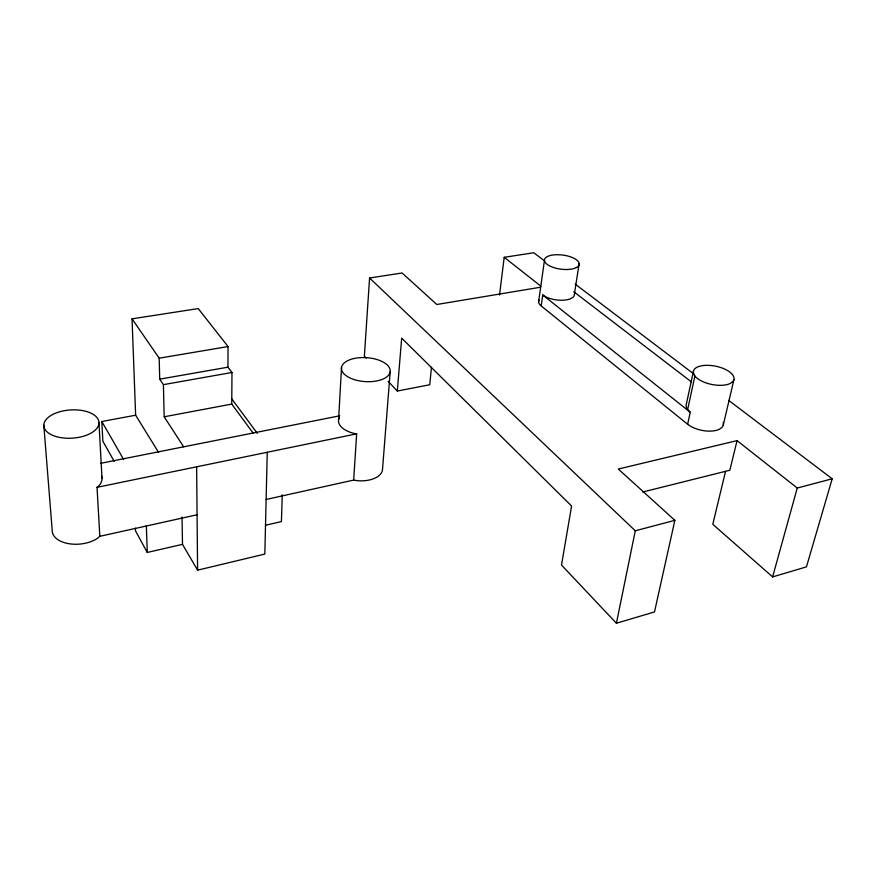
<?xml version="1.0" encoding="UTF-8"?>
<svg xmlns="http://www.w3.org/2000/svg" width="876" height="876" viewBox="0 0 876 876"><rect width="100%" height="100%" fill="white"/><g stroke="black" fill="none" stroke-linecap="round" stroke-linejoin="round"><path stroke-width="1.31" d="M253.076 433.029L231.757 404.088L231.976 372.475L227.935 367.186L228.045 346.557L198.228 308.582L132.046 318.842L135.638 415.213L158.611 452.454M267.257 452.268L264.826 554.07L197.593 570.167L182.504 544.346L182.044 517.015M282.258 494.863L281.415 521.592L265.57 525.239M338.574 419.724L341.53 367.285M266.129 499.473L353.663 480.081L356.674 433.839L354.265 433.456A23.871 12.505 3.9 0 1 339.308 417.622M540.558 287.219L436.817 304.498L402.084 272.994L369.573 277.999L364.372 356.149L366.201 358.087M390.203 371.61A24.451 11.99 3.9 0 1 352.393 378.958A24.451 11.99 3.9 0 1 354.922 358.328A24.451 11.99 3.9 0 1 390.203 371.61L382.483 469.777A23.367 12.932 3.8 0 1 357.342 480.694L353.663 480.081M431.452 367.252L429.755 384.739L397.31 391.046L401.679 338.125L571.59 506.032L561.505 565.053L616.408 623.241L654.503 611.941L674.859 520.344L618.292 469.043L737.055 440.628L797.259 488.031L832.2 478.8L806.435 566.871L772.621 576.901L712.79 524.286L725.525 471.452M499.539 294.971L504.204 257.303L533.802 252.759L544.697 261.004M538.587 301.913L544.434 260.511M723.171 422.396A20.258 9.724 11.8 0 1 722.032 427.313L719.503 429.185A20.258 9.724 11.8 0 1 687.627 424.236L541.193 305.921L542.748 294.982A17.279 7.358 7.5 0 0 570.057 298.935L572.597 297.599A17.279 7.358 7.5 0 0 574.404 294.018L579.167 263.534M616.408 623.241L635.286 530.79L369.573 277.999M693.507 370.931L686.291 404.384A20.367 9.625 11.7 0 0 687.627 409.618L690.255 412.257L687.638 424.247M687.627 409.618L694.909 376.023M723.28 425.002L733.968 379.483M737.055 440.628L729.839 470.237L642.798 492.005M772.621 576.901L797.259 488.031M197.078 514.77L99.831 536.309L97.335 538.411A26.291 15.111 -5.1 0 1 68.514 543.646A26.291 15.111 -5.1 0 1 52.21 530.44L43.8 425.123M99.831 536.309L97.039 487.33L98.681 486.038A26.915 14.684 -4.4 0 0 101.507 475.942M635.286 530.79L674.859 520.344M135.386 528.129L135.495 530.845L147.267 552.449L182.504 544.346M97.039 487.33L356.674 433.839M100.62 463.327L339.735 415.804M132.046 318.842L159.18 358.185L159.717 379.166L163.407 384.652L164.173 416.79L231.757 404.088M114.187 461.334L102.864 441.219L101.824 421.498L135.638 415.213M163.407 384.652L231.976 372.475M159.717 379.166L227.935 367.186M159.18 358.185L228.045 346.557M575.193 284.109L693.891 374.03M728.744 400.431L832.2 478.8M573.78 291.741L691.536 382.002M504.204 257.303L540.864 286.167M542.748 294.982L690.255 412.257M388.156 381.345L397.31 391.046M231.582 398.635L257.347 433.379M164.173 416.79L183.664 446.826M101.824 421.498L123.604 459.429M98.977 422.517A27.627 14.136 -3.6 0 1 58.024 437.069A27.627 14.136 -3.6 0 1 57.159 412.585A27.627 14.136 -3.6 0 1 98.977 422.517L102.01 478.46M146.347 525.578L147.267 552.449M196.629 466.82L197.593 570.167M541.193 305.921A17.202 7.446 7.6 0 1 539.014 300.019M731.745 382.396L730.168 383.502A20.685 9.34 11.3 0 1 697.778 378.728A20.685 9.34 11.3 0 1 705.673 365.336L710.721 365.467A20.685 9.34 11.3 0 1 732.73 381.706L731.745 382.396M576.386 267.487L574.809 268.275A17.509 7.117 7.4 0 1 547.237 264.442A17.509 7.117 7.4 0 1 556.512 254.708L560.936 254.85A17.509 7.117 7.4 0 1 577.372 266.994L576.386 267.487"/></g></svg>
